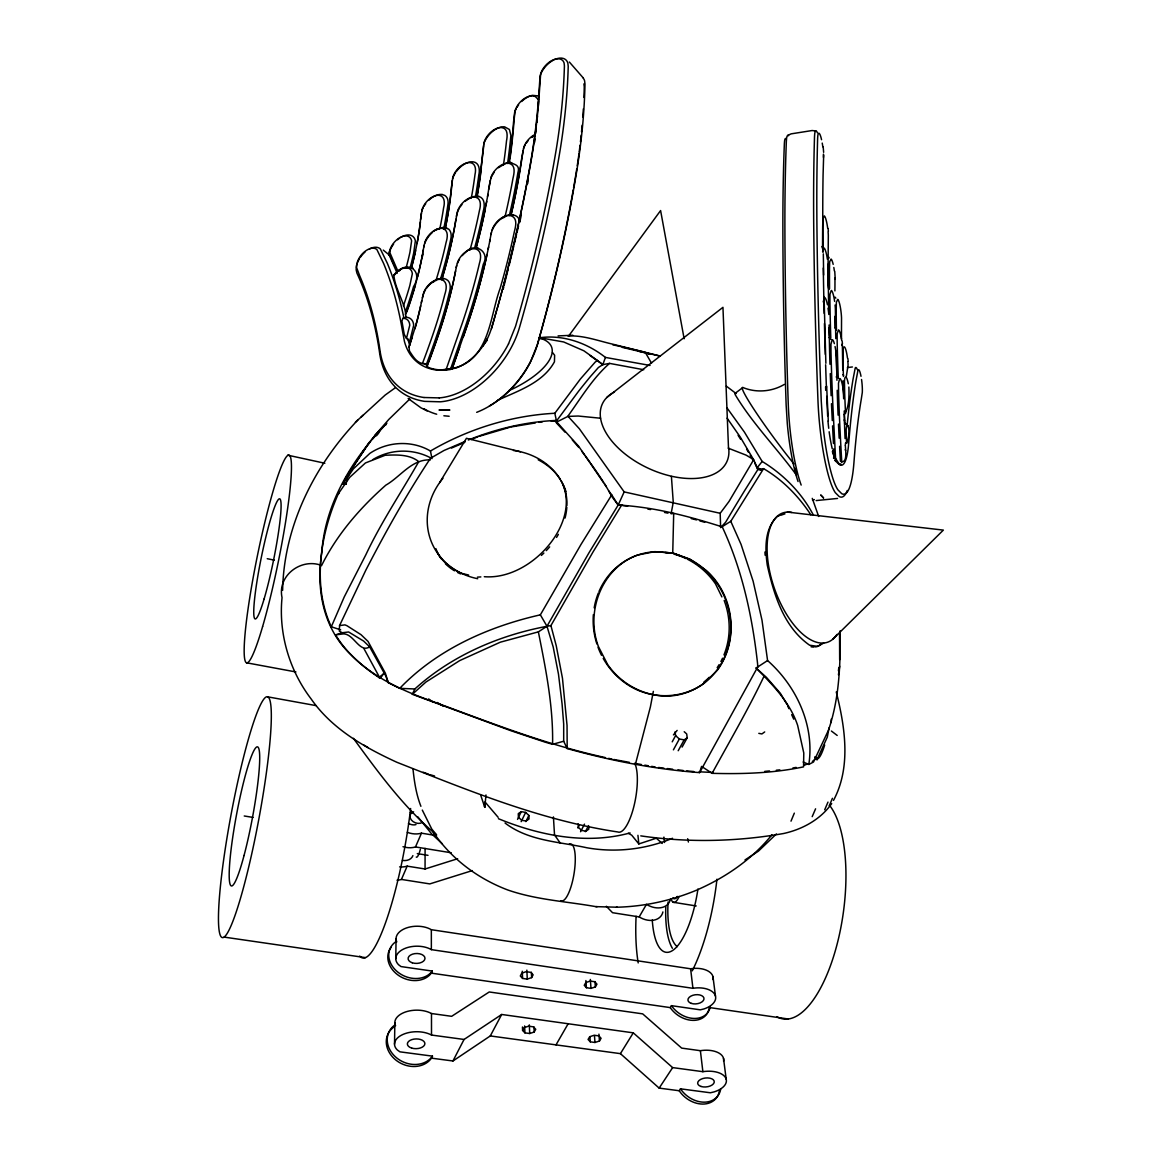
<?xml version="1.0" encoding="UTF-8"?>
<svg xmlns="http://www.w3.org/2000/svg" width="1162" height="1162" viewBox="0 0 1162 1162"><rect width="100%" height="100%" fill="white"/><g stroke="black" fill="none" stroke-linecap="round" stroke-linejoin="round"><path stroke-width="1.5" d="M399.597 866.881A18.781 14.38 21.9 0 0 407.179 866.14L425.06 868.987L425.089 848.376M563.686 741.24L552.575 744.319L545.152 742.155L511.135 730.796L412.336 694.295L425.902 682.065L459.673 660.612L500.299 642.194L538.369 631.867L546.982 626.26L588.902 552.923L618.184 505.063C653.538 506.937 688.587 516.16 722.256 526.894C742.344 569.946 752.439 616.964 757.609 663.981L757.74 666.93L699.611 772.614C654.831 769.273 610.413 760.587 567.187 748.56L563.686 741.24L563.686 724.013L562.059 703.736L558.486 674.192L553.199 646.987L546.982 626.26L540.359 614.843L581 544.441L611.735 494.896L608.699 490.872M567.187 748.56L567.041 725.393L562.466 678.245L556.235 645.709L550.919 625.592L592.852 552.255L621.873 504.729M394.528 1044.159L394.848 1022.618M395.777 958.708L396.068 938.751M823.669 155.083L823.074 175.171A554.506 74.019 84.9 0 0 822.827 232.356L822.856 235.131A919.941 105.771 85.5 0 0 823.045 252.328M803.145 762.011L808.825 764.451L813.502 762.011L828.404 730.346C839.385 698.594 840.562 664.214 840.097 630.864M282.627 590.34C283.731 526.371 314.248 465.613 357.881 419.947M370.01 441.981C344.242 473.239 324.416 511.6 321.787 552.604C315.962 588.902 323.138 628.715 350.982 654.714C373.031 677.373 402.546 690.794 431.944 701.209C488.97 722.096 545.704 744.697 605.228 757.537M331.301 626.783L344.272 596.876L365.827 554.811C381.121 522.334 401.064 492.717 418.756 461.634C409.532 454.255 396.75 454.763 385.188 455.257L365.434 462.955L349.718 477.321L338.345 493.734C320.407 533.968 311.939 585.735 331.301 626.783L340.684 629.848M465.105 441.415L443.986 450.493L430.448 458.307C406.671 494.228 385.581 531.862 365.841 570.135L339.565 625.577L339.319 631.14L342.253 632.753L348.615 631.968L363.633 641.075L369.647 646.842L385.711 675.819L388.282 682.69L399.728 688.354L414.849 688.964C452.468 654.874 501.214 634.278 550.919 625.592M346.276 483.9L346.508 478.875L353.887 465.279M538.602 101.181L538.471 103.738A616.702 324.242 -56.3 0 1 538.006 109.867M808.825 764.451C814.823 725.466 796.493 686.146 767.574 660.553L761.996 620.188L753.107 581.145L741.065 544.397L730.782 521.317L763.579 468.649C782.752 479.862 798.73 496.392 810.873 514.839M483.523 145.54L480.356 174.431A468.388 252.575 -55.6 0 1 477.233 195.1M839.661 659.755L839.545 634.074M452.236 180.415L451.829 185.237A368.746 202.842 -55.1 0 1 445.554 226.997L445.264 228.377M420.542 219.633L422.053 209.596A14.627 8.744 -50.6 0 1 439.338 195.361C445.104 196.378 444.77 203.466 443.593 207.809A361.992 199.065 -55.1 0 1 439.861 228.609L436.244 229.669M421.37 212.966L420.034 224.208A282.482 158.163 -54.8 0 1 417.143 242.931L417.027 243.555M485.977 794.953L484.786 807.329L480.734 795.273M845.311 445.278L845.544 442.94L846.517 443.318C849.001 438.016 849.814 431.175 847.94 425.582A14.031 2.324 84.4 0 0 846.154 430.143L846.517 443.318M848.086 425.829L847.171 425.002L847.65 420.179A467.095 66.713 86 0 1 853.053 379.146L855.217 368.034A15.963 2.527 84.2 0 1 857.309 369.589M481.184 167.691L484.162 142.2A14.801 8.831 -48.9 0 1 501.81 127.617C508.23 128.445 507.416 136.361 506.501 140.98A595.888 312.273 -56.5 0 1 504.192 159.92L503.451 165.019L502.42 165.338M481.373 167.662L480.879 172.121A471.467 253.897 -55.6 0 1 477.727 192.936L477.016 196.756M838.427 670.837L838.79 667.671M823.219 301.902L824.526 297.559A14.641 2.484 83.8 0 1 827.46 304.749M653.349 691.375L650.4 706.859L635.469 764.073M822.58 251.544L823.931 247.942A14.394 2.397 83.5 0 1 827.402 259.3M523.06 150.319L522.174 156.638A605.896 318.591 -56.3 0 1 512.108 210.453L511.033 215.101L513.183 214.868M509.159 162.927L509.566 160.095A599.534 314.728 -56.5 0 0 513.502 122.388L514.606 112.598A17.662 10.516 -48.1 0 1 516.189 108.734M507.576 163.479L507.968 160.676A596.876 313.362 -56.5 0 0 510.888 135.475L509.421 129.505L504.598 126.847A17.532 10.458 -48.9 0 0 483.726 144.103M838.441 674.802L839.676 666.146M488.636 189.551L491.09 177.031A15.062 9.136 -49.2 0 1 509.522 163.479C515.957 165.396 514.098 173.516 512.979 178.338A599.229 314.931 -56.3 0 1 506.153 211.876L504.947 217.018L500.996 218.834C506.371 213.445 518.993 212.428 519.763 222.218A1085.468 500.619 -59.5 0 0 521.288 215.159M490.19 180.531L487.488 196.552M455.998 219.255A371.884 205.659 -55.2 0 1 443.216 274.29L441.691 279.839L442.853 276.004A369.037 204.338 -55.2 0 0 455.533 221.405L457.726 210.642A14.946 9.078 -50.1 0 1 475.941 197.293C481.475 199.022 480.705 205.935 479.485 210.337A467.879 252.982 -55.6 0 1 471.002 246.388L469.782 250.222M831.193 722.561L831.222 719.176M422.939 251.936L424.101 245.24M488.011 194.374L485.716 206.052M846.372 376.154L848.086 365.071A13.639 2.222 84.1 0 0 847.853 361.629M423.346 249.845L422.067 256.744A285.053 160.559 -54.9 0 1 417.724 276.338L417.55 276.977M471.307 198.063L471.903 194.809A464.277 249.961 -55.6 0 0 475.026 174.344C476.057 170.088 475.912 163.435 470.378 162.651A14.714 8.788 -49.8 0 0 452.904 177.06L451.364 187.605A365.914 201.549 -55.1 0 1 446.193 223.714L445.22 228.58M489.58 241.725L491.41 232.531M456.637 265.575L455.17 272.925A374.701 209.915 -55.7 0 1 438.277 335.455A592.286 309.412 -57 0 1 429.911 358.956L427.006 366.001L428.386 367.439A76.692 48.296 -51.3 0 0 441.487 369.952L452.25 368.281L452.076 369.109L467.836 323.326A481.823 263.454 -56 0 0 485.396 261.915L486.457 257.005M421.356 302.701L423.796 292.316A15.106 9.354 -51.7 0 1 442.272 279.795C447.936 282.453 446.295 289.861 444.77 294.582A370.693 207.344 -55.7 0 1 432.99 334.264A588.568 306.942 -57 0 1 424.667 357.591L422.445 363.474C416.156 362.312 412.713 355.877 409.46 351.011L409.024 346.959L412.35 336.82M488.142 249.06L490.117 239.633M443.724 228.899L444.654 224.164A363.314 200.14 -55.1 0 0 448.067 203.466A17.343 10.385 -50.6 0 0 444.843 195.463L442.199 194.519M422.372 256.787L422.968 253.81M486.733 201.52L484.859 210.758A471.874 255.553 -55.6 0 1 476.333 247.157M486.573 256.453L488.65 247.012M420.281 307.727L421.748 300.769M824.671 745.016C823.597 748.662 818.644 763.884 815.216 757.333L817.206 759.556L814.998 756.694M514.548 243.047L516.567 234.303M638.403 351.185L660.176 356.08A62.327 2.949 13 0 0 612.795 344.809M509.348 215.551L509.973 212.864A600.594 316.195 -56.3 0 0 517.918 172.644C521.52 160.777 505.76 166.268 510.133 157.785A602.512 315.904 -56.5 0 0 514.098 119.889L515.1 110.622A14.917 8.875 -48.1 0 1 532.937 95.865L535.304 96.548L538.66 99.903M510.975 215.043L511.556 212.486A602.904 317.4 -56.3 0 0 521.578 158.947L523.946 146.833A15.193 9.223 -48.3 0 1 533.605 135.213M509.305 264.704L513.706 246.446M516.974 232.574L518.572 225.835M504.192 285.198L504.976 281.974M487.067 254.493L484.903 263.876A478.831 262.147 -56 0 1 467.458 324.866L463.406 336.748M505.325 280.536L508.201 269.047M456.361 216.205L457.392 212.254A17.691 10.763 -50.1 0 1 459.295 208.318M503.161 289.236L503.814 286.811M423.723 247.215L425.045 241.725A14.845 9.005 -51 0 1 443.027 228.58C448.735 230.599 447.486 237.847 446.106 242.35A365.086 201.839 -55.2 0 1 435.924 280.652M847.171 425.002L845.326 423.462M410.055 267.986L410.201 267.449A280.608 157.117 -54.8 0 0 413.716 252.924L415.371 240.839A17.241 10.342 -51.6 0 0 400.992 237.28M402.575 268.495L406.177 267.594L406.497 266.461A278.255 155.577 -54.8 0 0 409.983 252.067L411.609 240.839A14.569 8.73 -51.6 0 0 401.486 236.816A14.569 8.73 -51.6 0 0 389.822 250.048L388.979 254.478L390.722 257.209M475.955 248.276L476.783 245.313A474.88 256.846 -55.6 0 0 485.367 208.652M491.453 328.672L497.292 308.293A1086.557 500.633 -59.5 0 0 531.266 158.628L531.717 155.897A622.934 326.449 -56.3 0 0 538.5 98.204L540.098 75.966A17.851 10.574 -47.3 0 1 553.068 60.308M490.916 234.492L492.47 228.899A15.353 9.528 -49.8 0 1 511.483 215.929C517.918 218.572 515.565 226.837 514.301 231.921A607.624 322.397 -56.7 0 1 500.154 288.321C489.58 317.139 489.594 360.99 452.134 368.485L459.644 347.206M414.936 328.744L415.139 328.091A289.527 165.091 -55.5 0 0 419.903 309.397M456.201 267.478L457.712 261.944A15.237 9.441 -50.8 0 1 476.464 249.205C481.998 251.558 480.821 258.632 479.456 263.266A474.909 259.576 -56 0 1 462.113 323.661L446.121 369.516M422.329 297.777L423.564 293.681A17.924 11.097 -51.7 0 1 425.568 289.687M440.5 279.025L441.357 276.222A366.814 203.118 -55.2 0 0 451.016 237.949A17.59 10.69 -51 0 0 448.547 229.03L442.983 227.403L435.939 229.815A17.561 10.676 -51 0 0 433.586 231.441M409.024 346.959L415.459 326.406A292.374 166.5 -55.5 0 0 420.659 305.838M409.721 341.178L413.687 325.389A17.779 10.995 -52.8 0 0 406.119 317.255L402.764 318.388L401.936 321.249L404.245 334.322L406.468 338.389L409.721 341.178L410.389 343.603M699.611 772.614L701.572 766.412L712.117 773.326C742.663 774.183 773.587 773.209 803.552 766.862L803.784 752.991L797.669 725.466C790 702.269 772.774 684.955 756.099 668.019L757.74 666.93M406.468 338.389L409.765 325.186A15.019 9.281 -52.8 0 0 403.403 318.315L402.764 318.388M565.081 432.22L556.656 423.186L556.482 421.022L578.661 391.129A503.858 57.664 -60.5 0 1 590.557 376.401L598.415 367.482L602.831 364.636L605.431 357.417C586.839 342.761 562.423 334.177 538.689 337.91M427.558 365.217L426.323 364.563L428.429 358.956A590.485 308.424 -57 0 0 436.767 335.527A372.494 208.681 -55.7 0 0 449.955 290.064A17.924 11.097 -51.7 0 0 447.864 280.463C442.998 276.222 436.011 279.243 431.668 282.758A17.924 11.097 -51.7 0 0 426.425 288.394M405.974 310.254L407.266 306.637A283.208 159.514 -54.9 0 0 413.57 286.564C424.188 269.54 405.523 259.286 395.08 274.479L393.889 275.074C394.906 289.498 406.337 304.705 405.785 317.299M427.006 366.001L427.195 365.507A595.293 310.588 -57 0 0 438.582 333.944A377.592 211.266 -55.7 0 0 455.62 270.906M406.497 312.491L406.961 311.358A79.844 47.947 -53.1 0 0 408.719 306.521A285.053 160.559 -54.9 0 0 415.052 286.317L418.073 274.508A287.856 161.925 -54.9 0 0 422.46 254.71M508.535 343.792L515.565 326.231A1116.13 515.274 -59.5 0 0 556.366 148.62L556.859 145.54A651.911 342.006 -56.3 0 0 564.412 65.9L564.093 62.995A15.091 8.918 -47.3 0 0 552.72 60.104A15.091 8.918 -47.3 0 0 540.65 73.889L539.124 95.618A625.998 327.655 -56.3 0 1 532.327 153.602L531.876 156.376A1089.956 501.592 -59.5 0 1 497.772 306.55C493.458 319.87 491.352 334.598 482.884 346.131M833.532 458.089L834.519 457.813L833.866 456.448M791.002 821.156L794.329 813.139M844.469 414.34C849.262 406.976 849.175 395.661 848.87 387.033M829.247 805.847L832.442 798.294M824.7 809.769L827.983 802.1M397.012 880.23A18.636 14.38 21.9 0 0 401.427 879.431L407.179 866.14M402.996 846.706A18.984 14.365 22 0 0 415.488 846.953L421.472 833.169L435.765 835.522M812.18 816.654L815.593 808.81M405.32 314.394L405.785 313.319A82.546 49.501 -53.1 0 0 408.966 304.981M829.072 727.862L827.3 737.115L816.93 759.861M321.467 565.763C336.835 534.651 359.959 507.997 385.857 485.135C400.541 476.769 411.726 459.005 430.332 459.905M643.733 369.734L609.556 363.386C592.591 378.231 580.971 398.087 567.884 416.185L579.33 428.72L624.168 491.904L618.184 505.063L621.176 505.354M412.336 694.295L414.849 688.964M431.32 973.146L432.293 971.083L400.992 966.566L398.581 964.75A20.756 12.186 -1.3 0 1 403.969 948.86A20.756 12.186 -1.3 0 1 431.363 949.644L692.93 988.31A19.798 11.242 -6.4 0 1 714.906 994.628A19.798 11.242 -6.4 0 1 703.881 1008.965L700.294 1009.836L671.447 1005.667L670.227 1007.599L431.32 973.146A24.024 19.318 24.2 0 1 399.336 975.935A24.024 19.318 24.2 0 1 391.115 947.35M517.54 819.37L521.259 811.657L525.645 812.412L528.87 815.448L529.044 819.007L526.052 821.011L521.651 820.27L518.426 817.206L518.267 813.647L521.259 811.657M346.015 484.336L343.008 483.915L346.189 477.35L364.607 449.549M521.157 821.665L525.645 812.412M403.33 305.926L403.577 305.403A280.957 158.017 -54.9 0 0 409.837 285.518L412.336 273.767A14.757 8.962 -52 0 0 394.267 274.522L393.889 275.074M525.863 821.607L528.87 815.448M763.841 676.633C748.081 709.721 729.678 741.153 712.117 773.326M431.465 1058.161L432.482 1056.142L399.96 1051.842L397.448 1050.085A21.57 11.983 -1.5 0 1 403.04 1034.412A21.57 11.983 -1.5 0 1 431.509 1035.052L464.059 1039.453L501.693 1014.47L633.275 1032.844L672.638 1067.602L702.879 1071.684A20.538 11.024 -6.3 0 1 725.611 1077.784A20.538 11.024 -6.3 0 1 714.093 1091.902L710.36 1092.774L680.496 1088.838L679.204 1090.74L659.159 1088.111L620.406 1053.643L490.291 1035.938L452.948 1060.979L431.465 1058.161A24.939 20.843 26.2 0 1 395.617 1059.875A24.939 20.843 26.2 0 1 393.627 1027.237M452.948 1060.979L464.059 1039.453M577.848 827.94L579.431 824.904M580.564 831.716L584.515 824.119M585.372 831.687L588.553 825.616L588.829 829.16L585.968 831.164L581.654 830.438L578.4 827.388L578.139 823.843M490.291 1035.938L501.693 1014.47M531.63 977.62L533.126 974.831L530.874 972.376L526.168 971.679L521.796 973.175L520.315 975.978L522.58 978.433L527.272 979.116L531.63 977.62L531.383 972.245M673.423 734.892L677.141 730.404M833.503 800.386C851.325 767.08 845.021 727.034 836.262 691.971M672.217 741.835L675.601 735.619L675.107 731.784M673.408 749.839L679.349 738.988L684.157 739.889L687.207 737.797L686.698 733.963L684.215 731.726M343.008 483.915L349.326 472.426L368.804 442.853L379.974 430.739M522.595 1030.433L524.106 1027.673L528.594 1026.177L533.416 1026.845L535.726 1029.271L534.186 1032.03L529.712 1033.512L524.919 1032.858L522.595 1030.433L522.45 1026.99M678.201 750.725L684.157 739.889M682.094 747.079L687.207 737.797M556.002 1044.885L568.145 1023.751M595.365 986.916L596.948 984.17L594.828 981.745L590.209 981.077L585.837 982.544L584.254 985.303L586.403 987.715L590.993 988.383L595.365 986.916L594.959 981.556M688.412 842.029L687.657 838.717M606.332 906.273L612.548 912.707L639.173 916.905L646.464 904.356A18.127 13.247 31.5 0 0 670.3 899.461M829.261 288.931A16.805 2.803 83.7 0 0 828.448 288.191L828.128 285.068A421.37 59.393 84.8 0 1 828.085 264.544L828.317 235.407A14.162 2.324 83.4 0 0 828.099 231.906M599.447 1041.007L601.074 1038.291L598.895 1035.894L594.189 1035.24L589.7 1036.722L588.074 1039.453L590.267 1041.82L594.973 1042.474L599.447 1041.007L598.924 1034.151M439.672 482.55L466.456 438.292L520.474 451.757M620.406 1053.643L633.275 1032.844M754.69 462.897L757.798 469.637L744.29 491.192A516.887 14.612 -61.1 0 0 734.123 507.954L725.64 522.203L721.631 526.575M659.159 1088.111L672.638 1067.602M346.508 478.875L353.379 468.852L369.836 453.398C387.643 441.357 411.769 440.064 430.448 451.016C468.097 428.981 511.222 415.56 554.826 413.265L580.332 379.088L595.191 362.094L597.442 360.481L602.831 364.636L609.556 363.386M409.794 399.016L388.776 419.467L374.89 435.401L361.789 453.267M568.712 335.934L660.597 210.554L684.142 338.752M831.702 803.596C820.43 819.515 802.535 829.29 783.784 833.474C736.606 841.753 688.238 842.813 640.77 835.87M727.092 408.022L744.45 432.162L762.17 461.459L757.377 467.487L761.836 470.102M381.659 676.11L379.132 677.62L379.974 678.158L384.07 673.306L379.132 677.62C362.152 666.262 346.131 652.579 335.586 634.873L342.253 632.753M376.43 435.779L378.71 433.106M771.917 834.795C752.25 859.183 725.756 877.354 697.229 889.874M372.319 439.294L385.842 424.115M836.175 376.996L836.829 376.227L838.456 378.1M720.629 527.664L720.179 513.284L729.01 501.476L753.63 459.774L740.281 437.072L727.121 418.189M485.396 342.325L487.27 340.292M399.103 271.153L400.44 269.744M385.537 425.089L386.307 424.29M374.89 435.401L386.888 423.186M829.131 337.576L831.004 339.435M832.82 639.202L943.355 530.104L787.357 512.079M829.741 337.605L829.377 335.208A424.827 59.727 84.8 0 1 829.145 327.655M776.405 833.938L758.408 851.165L744.973 859.967M399.728 688.354C437.144 649.384 488.36 626.638 540.359 614.843M361.033 417.143L385.174 395.051L395.298 387.774M355.412 422.169L363.401 415.008M606.796 397.506L722.953 307.334L728.443 446.687A68.631 38.971 25 0 1 646.9 467.603A68.631 38.971 25 0 1 614.495 391.972M735.023 393.424L742.881 387.498C756.215 393.046 771.975 391.783 784.35 384.39M812.34 761.444L816.755 758.132M531.266 137.508L534.898 134.836M338.171 494.024L338.912 493.487M465.105 201.302L468.649 198.717A17.691 10.763 -50.1 0 1 478.947 196.465C485.222 198.382 484.743 206.139 483.276 211.208A470 254.507 -55.6 0 1 474.779 247.448M764.698 731.929L761.894 733.948L758.815 733.353M834.97 328.091L836.422 328.265M498.44 167.706L505.731 163.29L511.6 162.68M757.537 667.09L767.574 660.553M722.081 526.749L730.782 521.317M823.684 643.08L817.554 646.348L809.653 645.23C783.537 627.001 773.907 594.523 767.254 565.037C764.988 548.638 764.364 528.681 777.378 516.393L779.15 515.797M531.659 137.232L534.186 135.896M467.632 199.457L468.823 198.818M373.162 459.397C391.071 448.692 413.774 448.372 431.988 458.598L430.448 451.016M598.996 591.487A72.974 68.079 67.3 0 1 654.685 551.732L672.74 553.01L680.264 555.639L689.836 559.14L706.075 570.324C734.21 594.712 739.511 640.218 717.346 670.227L703.911 683.43C684.069 697.665 657.3 699.495 635.353 689.066A72.974 68.079 67.3 0 1 603.209 658.418M556.569 422.096L567.898 416.403L578.182 416.025L600.58 418.233M431.828 282.656L434.559 281.32M787.763 135.402L791.119 133.862L812.122 130.536L815.768 130.957M567.957 336.05C582.845 334.976 598.357 340.916 612.94 344.228L645.244 352.318L651.504 363.154M497.801 400.222C518.267 390.752 542.988 382.806 554.448 361.803L554.623 355.238L552.502 352.507M468.344 440.02C495.956 428.909 525.602 421.821 555.378 420.484L578.705 446.324L606.303 486.718M451.466 448.082L464.771 442.373M471.423 439.512L478.076 436.651M509.101 390.432L512.224 389.154A66.263 26.334 -20.5 0 0 539.4 337.997M804.264 765.235L807.503 763.957M672.537 838.267C645.593 849.451 615.526 852.879 586.795 847.752C559.009 841.637 528.695 841.143 505.02 823.001M696.343 890.266C671.287 900.681 644.431 906.433 617.312 907.217L616.441 907.202M335.586 634.873L343.371 633.886C353.814 633.668 359.581 653.509 369.647 646.842M780.603 515.318L784.975 513.851M441.865 278.764L443.826 278.575M425.06 868.987L457.639 858.733M472.295 870.599L429.795 883.904L401.427 879.431M479.804 436.142L509.159 427.485M628.337 833.314L631.721 835.188L638.824 843.932L656.298 838.209L662.253 843.438M630.08 832.922C586.403 844.948 539.488 835.58 498.396 818.687M792.891 767.98L796.144 767.399M757.798 469.637L763.579 468.649M510.888 426.977L535.406 422.924M538.907 422.343L542.407 421.762M339.565 625.577L344.925 624.88L346.93 625.693L361.004 634.67L368.005 641.38L385.363 673.205L388.282 682.69M847.418 367.57L852.4 366.96M776.303 770.232L779.862 769.869M816.131 500.575L837.57 498.44M764.698 771.408L769.52 770.929M539.371 338.708L543.482 338.389L563.672 341.962L583.89 350.808L597.442 360.481M477.422 577.136L480.85 576.918M484.293 576.701C541.477 581.29 603.819 494.228 538.195 459.789M422.445 363.474L426.323 364.563M477.074 196.567L478.947 196.465M558.08 335.905L572.822 335.252M551.195 421.21L556.482 421.022L554.826 413.265M445.366 227.868L447.239 228.348M439.221 397.898L424.043 397.506M433.063 831.818C450.9 858.602 477.8 878.632 507.765 889.976C536.19 899.867 566.402 901.421 595.83 906.636L597.137 906.665M595.83 906.636L617.312 907.217M828.143 256.817L828.361 256.831A16.558 2.731 83.6 0 1 829.174 257.964M693.787 771.539L686.713 770.929M699.103 771.8L713.265 772.498M665.129 552.546L672.566 552.938L679.668 555.668M476.885 247.971L478.018 248.043M624.168 491.904L720.179 513.284M443.869 415.778L449.157 416.257M605.431 357.417L650.052 365.449M406.177 267.594L408.763 267.856M840.736 461.488C847.839 463.754 845.471 449.955 845.37 445.554M622.658 505.499L627.712 506.109M658.549 767.486L663.836 768.126M667.351 768.561L672.638 769.215M677.911 769.854L683.198 770.508M395.588 1025.726A21.366 12.041 -1.5 0 1 405.596 1011.942A21.366 12.041 -1.5 0 1 431.48 1013.525L451.655 1016.314L489.246 991.97L642.673 1013.86L681.673 1048.109L700.381 1050.695A20.35 11.083 -6.4 0 1 723.563 1061.197M224.092 937.095L365.376 957.604M709.183 1007.512L788.228 1018.987M447.617 369.124L450.42 369.501L465.918 324.953A476.986 261.101 -56 0 0 483.305 264.239C490.379 251.573 474.604 241.812 465.57 252.386A18.026 11.199 -50.7 0 0 462.244 255.611M396.779 941.903A20.567 12.216 -1.2 0 1 406.424 927.973A20.567 12.216 -1.2 0 1 431.334 929.702L690.606 968.788A19.623 11.286 -6.4 0 1 713.061 979.595M417.303 853.605L428.008 855.334M673.219 902.264L696.198 905.953M244.238 815.985L253.098 817.423M415.488 846.953L451.263 852.777M641.395 764.523L634.554 763.303L635.846 766.208A36.719 11.068 -80.2 0 1 633.261 808.81A36.719 11.068 -80.2 0 1 617.835 831.963C541.013 820.488 468.823 790.567 396.997 762.33C364.607 747.486 331.867 728.865 311.125 698.928C289.323 670.387 278.459 633.45 282.032 597.631C277.282 575.669 300.74 558.167 320.785 565.182M644.808 765.133L648.236 765.743M651.664 766.354L655.077 766.964M267.754 696.851A122.518 14.06 -79.4 0 1 244.891 882.336A122.518 14.06 -79.4 0 1 222 872.313A122.518 14.06 -79.4 0 1 267.754 696.851L315.919 705.581M613.812 759.483L629.368 762.345M246.605 662.805L295.918 671.956M647.8 509.058L650.546 509.581M267.231 558.704L274.348 560.142M664.49 512.457L667.976 513.168M287.755 455.184L324.852 463.246M608.656 758.35L612.083 759.164M645.128 352.798L628.947 348.92A62.327 2.484 13.1 0 0 622.396 347.409M468.635 575.03L461.358 573.302C450.536 568.247 439.802 560.302 435.866 548.609M691.245 518.572L696.532 519.908M538.529 95.938L532.356 95.342A17.662 10.516 -48.1 0 0 521.607 101.515M699.785 520.852L704.68 522.29M429.998 774.662L434.573 776.013M423.084 772.222L428.618 774.168M672.551 553.112L689.647 559.227A72.974 68.079 67.3 0 1 730.114 637.618A72.974 68.079 67.3 0 1 670.924 695.922C646.087 697.461 621.743 684.97 607.682 664.606L598.474 646.668C585.183 612.025 601.669 567.826 637.647 555.029L654.874 551.645L672.74 553.01L673.699 513.444L671.099 513.807L673.263 502.304L671.404 476.449M728.109 448.125L746.091 455.126L753.586 459.556L757.58 468.562L760.558 470.305M427.34 365.333L423.839 363.401M427.122 410.956L420.92 407.775L408.123 398.479M762.17 461.459C783.478 474.401 801.896 493.095 813.487 515.274M437.173 702.487L443.114 706.089M364.026 745.147L368.122 747.645M413.076 268.161L411.479 267.885L412.002 265.343A285.431 159.601 -54.8 0 0 415.575 250.556M590.035 355.514L602.831 364.636M842.915 374.716L843.67 375.253M428.633 698.943L432.758 701.935M726.323 386.133L736.127 393.569M831.396 731.029L837.192 735.444M383.271 250.091L390.2 255.785M675.601 735.619L679.349 738.988M756.099 668.019L766.426 677.359L780.356 693.293L786.848 704.143M834.65 460.181L837.628 463.028A72.61 12.419 84.2 0 0 840.939 464.335L840.78 463.943M442.373 843.859L431.451 833.648L417.797 816.813M498.164 817.336L484.975 801.911M569.365 62.036L583.309 77.999M572.314 439.962L578.879 447.515M735.27 393.09L735.096 394.484C752.38 423.462 776.536 447.835 796.464 475.04M793.907 463.914L785.497 453.253A63.358 4.75 53.4 0 1 742.881 387.498M581.697 451.088L584.573 454.923M612.214 497.075L618.184 505.063L611.735 494.896M560.433 843.322L554.521 834.941L553.417 816.915M844.178 419.86L845.268 423.665M353.422 738.291L353.8 738.858C378.696 773.035 404.085 807.721 436.665 835.042L431.727 828.985L422.3 810.088M603.688 482.433L600.827 478.09A519.545 247.637 77.5 0 0 590.95 463.711M738.088 435.285L740.586 439.251M845.457 423.694L845.239 423.331A16.631 2.789 84.4 0 0 844.483 423.055M746.6 449.142L748.401 452.192M750.187 455.257L752.889 459.832M604.705 483.886L611.372 495.593M364.055 648.817L379.974 678.158M721.892 596.934L715.487 583.847A72.814 67.817 66.1 0 0 687.933 559.488M555.378 420.484L556.656 423.186M391.376 258.632L395.196 267.071M821.926 246.504L822.812 248.436M787.546 705.639L788.911 708.646M791.671 714.659L793.733 719.162M835.318 327.844L835.042 326.914A331.824 48.02 84.7 0 1 834.912 316.325M845.21 449.665L845.602 450.536M397.477 270.223L389.473 251.689L388.979 254.478L397.186 273.259M484.467 806.486L484.786 807.329L484.525 804.002M420.905 806.297C416.228 794.416 414.282 781.59 412.989 768.939M812.267 498.353L818.673 516.465M409.634 345.346L407.731 338.549M832.355 451.524L833.372 454.807M794.75 468.097L796.377 474.692M403.911 318.025L402.72 312.433A535.159 297.283 -60.6 0 0 387.295 263.193L380.337 248.929A17.154 10.197 -52.2 0 0 369.545 248.9M538.369 631.867C545.777 669.036 553.33 706.205 552.575 744.319M712.974 976.646L715.472 996.095M723.505 1058.292L726.192 1079.222M842.145 341.134L842.465 343.821M690.606 968.788L692.93 988.31M700.381 1050.695L702.879 1071.684M583.905 83.882L584.254 86.772A644.14 344.054 -56.3 0 1 583.934 97.463M663.909 837.09L664.533 842.479M834.752 271.312L835.246 279.374M828.07 228.522L828.375 231.253M845.587 413.454L845.515 412.902A253.999 37.474 84.7 0 1 844.658 392.683L844.454 381.049A13.813 2.266 84.2 0 1 848.304 383.75M847.882 358.593L848.173 361.237M823.175 146.862L823.64 152.324M637.938 835.318L638.824 843.932M590.34 979.45L590.993 988.383M594.465 1035.603L594.973 1042.474M585.895 980.568L586.403 987.715M589.904 1036.678L590.267 1041.82M844.774 420.717L844.701 419.598A76.518 12.317 84.4 0 1 844.208 410.97M828.288 420.862L826.647 386.176M827.649 415.836L826.734 396.373M841.753 462.113L841.404 456.012A517.163 68.819 85.1 0 1 840.141 431.973A333.203 48.368 84.9 0 1 838.557 391.594L838.485 383.169L839.69 378.551A14.22 2.382 84.2 0 1 843.815 395.617L843.917 398.072M835.696 461.14L833.27 413.716A424.304 59.872 84.9 0 1 830.99 351.984L830.961 344.199L832.21 339.696A14.438 2.426 84 0 1 834.36 343.632M833.735 448.895L834.243 458.496M833.459 443.564L832.558 425.858M832.282 420.557L831.847 411.74A430.579 60.802 84.9 0 1 831.469 403.693M533.939 1026.859L534.186 1032.03M526.865 970.139L527.272 979.116M529.32 1024.884L529.712 1033.512M522.275 971.243L522.58 978.433M524.614 1025.944L524.919 1032.858M845.064 438.568L844.716 429.664A263.963 39.174 84.9 0 1 844.251 414.151M836.901 375.471L836.785 372.421A334.787 48.368 84.7 0 1 836.074 351.113M825.601 386.859L825.732 390.374M843.423 376.459L843.38 375.311A251.573 37.155 84.7 0 1 843.031 360.961L843.016 350.067A13.639 2.222 84.1 0 1 847.476 358.114M843.031 380.729L843.336 390.185A260.288 38.419 84.7 0 0 843.656 398.784M825.862 363.285L824.061 296.557M823.321 253.853L823.655 275.016M834.97 278.052L834.955 286.026A331.824 48.02 84.7 0 0 834.897 290.907M829.087 324.997L829.537 348.92A430.579 60.802 84.9 0 0 829.958 364.258M823.422 154.067L823.451 157.407M822.58 248.915L822.565 245.56A527.156 71.841 84.9 0 1 822.667 226.953L822.885 218.456L824.352 215.914A14.162 2.324 83.4 0 1 827.693 228.26M431.334 929.702L431.363 949.644M431.48 1013.525L431.509 1035.052M410.636 808.505A120.02 22.165 -80 0 1 359.726 956.079M477.727 578.72A71.884 63.997 -21.9 0 1 442.954 478.279M513.43 450.493A71.884 63.997 -21.9 0 1 560.375 479.528M561.231 480.952A71.884 63.997 -21.9 0 1 566.025 491.642M836.945 634.452A68.398 32.667 70.9 0 1 775.344 591.037A68.398 32.667 70.9 0 1 791.874 512.427M674.367 554.23A72.814 67.817 66.1 0 1 686.306 558.69M724.173 600.463A72.814 67.817 66.1 0 1 723.97 654.903M722.532 658.229A72.814 67.817 66.1 0 1 720.905 661.483M719.118 664.635A72.814 67.817 66.1 0 1 717.172 667.685M709.212 677.315A72.814 67.817 66.1 0 1 703.881 682.065M786.282 138.728A14.51 2.556 82.8 0 0 784.582 140.849L784.365 143.492A575.655 84.884 84.9 0 0 782.868 221.521L782.868 224.6A939.55 119.526 85.6 0 0 786.137 404.913L787.284 423.462A69.4 13.131 84.2 0 0 798.047 481.533M788.591 135.707A17.198 3.021 82.9 0 0 786.601 138.22L786.354 141.212A578.371 84.695 84.9 0 0 784.887 219.691L784.887 222.799A942.353 119.061 85.6 0 0 788.257 403.897A72.102 13.537 84.2 0 0 801.17 485.077M814.344 499.587A114.326 21.308 84 0 1 812.485 499.965M821.563 139.701A14.583 2.339 83.1 0 0 817.816 135.62L817.627 138.263A578.197 77.462 84.9 0 0 816.857 216.611L816.871 219.691A943.355 108.981 85.5 0 0 821.243 400.875L822.435 419.526A69.778 11.998 84.3 0 0 837.947 489.87L841.695 493.647A112.264 19.158 84.1 0 0 853.954 462.345A439.236 62.065 85.9 0 1 861.274 399.22L862.306 392.436A13.479 2.121 84.2 0 0 861.55 379.509M822.231 143.086A14.583 2.339 83.1 0 1 822.798 146.775M847.272 490.466A114.849 19.754 84.1 0 1 839.24 496.566L835.362 492.717A72.436 12.564 84.3 0 1 817.961 400.469A945.577 110.129 85.5 0 1 813.661 218.645L813.647 215.522A580.521 78.391 84.9 0 1 814.504 136.767L814.707 133.775A17.285 2.803 83 0 1 817.409 132.758M826.4 387.556A919.941 105.771 85.5 0 1 825.63 364.766M825.296 354.352A919.941 105.771 85.5 0 1 824.439 323.53M824.178 313.391A919.941 105.771 85.5 0 1 823.277 268.059M861.013 376.299A13.479 2.121 84.2 0 0 858.006 370.141L855.944 380.976A464.916 65.871 86 0 0 849.378 435.3L848.347 447.021A82.807 14.118 84.1 0 1 839.589 464.684L834.708 457.087A40.074 6.899 84.3 0 1 832.646 450.377M832.253 448.793A40.074 6.899 84.3 0 1 829.16 431.756M828.724 428.27A40.074 6.899 84.3 0 1 827.983 421.167M833.183 264.37A13.973 2.295 83.6 0 0 831.077 259.039L829.668 261.755L829.479 268.495A414.878 58.449 84.8 0 0 829.537 288.655M833.822 267.492A13.973 2.295 83.6 0 1 834.36 270.978M836.408 330.153A325.694 47.105 84.7 0 1 836.219 309.629L836.364 302.251L837.729 299.36A13.799 2.251 83.8 0 1 841.535 317.923L841.491 329.892A257.935 38.099 84.7 0 0 841.491 338.984M842.77 370.112A260.288 38.419 84.7 0 1 842.61 360.38L842.421 347.554A13.988 2.309 84 0 0 842.145 343.981M841.695 340.393A13.988 2.309 84 0 0 838.412 329.877L837.163 333.784L837.163 341.788A328.614 47.453 84.7 0 0 838.267 377.665M834.636 301.379A14.191 2.353 83.8 0 0 831.266 290.456L829.958 294.233L829.915 301.583A418.48 58.812 84.8 0 0 830.786 337.982M835.086 305.025A14.191 2.353 83.8 0 1 835.362 308.627L835.493 317.197A334.787 48.368 84.7 0 0 835.783 338.665M828.767 312.752A424.827 59.727 84.8 0 1 828.491 298.155L828.143 266.635A14.394 2.397 83.5 0 0 827.969 264.224M841.666 344.765A16.166 2.658 84.1 0 1 842.45 345.695M835.028 297.152A16.341 2.687 83.8 0 1 835.827 298.198M828.07 308.235A14.641 2.484 83.8 0 1 828.796 314.481M831.12 395.69A430.579 60.802 84.9 0 1 830.264 373.583M838.485 424.086A339.464 49.298 84.9 0 0 838.761 430.085A523.19 69.676 85.1 0 0 839.167 438.176M838.092 415.139A339.464 49.298 84.9 0 1 837.206 390.287M836.945 380.294A339.464 49.298 84.9 0 1 836.669 366.291L836.451 357.3A14.438 2.426 84 0 0 835.057 346.523M840.416 461.038A523.19 69.676 85.1 0 1 839.603 446.31M601.538 655.31A72.974 68.079 67.3 0 1 598.023 647.263M596.876 643.951A72.974 68.079 67.3 0 1 593.361 614.611M594.189 607.799A72.974 68.079 67.3 0 1 598.357 593.027M814.054 647.045A68.355 26.711 73.2 0 1 811.047 646.755M765.133 555.233A68.355 26.711 73.2 0 1 764.945 552.008M821.723 643.632A68.355 26.711 73.2 0 1 815.477 646.929M569.235 844.135A28.919 8.018 -80.8 0 1 574.202 872.618A28.919 8.018 -80.8 0 1 560.665 900.666M677.315 896.396A12.433 4.14 -81.3 0 1 672.958 897.776M672.391 948.294A66.132 22.441 -81.3 0 1 665.797 906.868M677.228 946.652A59.988 20.364 -81.3 0 1 668.077 901.944M679.073 896.425A16.108 5.36 -81.3 0 1 671.113 898.952M420.368 849.277A12.942 2.629 -80.1 0 1 416.257 857.12M422.329 822.435A7.495 5.621 22.3 0 1 411.421 820.052A7.495 5.621 22.3 0 1 413.614 811.846M412.902 855.624A11.039 8.439 22.1 0 1 402.473 860.417M662.892 911.938A17.996 13.261 31.6 0 1 639.173 916.905M421.472 833.169A19.129 14.365 22.1 0 1 407.31 832.326M415.996 824.584A7.785 5.839 22.1 0 1 408.428 823.321M410.346 812.587A7.785 5.839 22.1 0 1 412.292 812.717M720.672 1089.157A24.329 18.766 38.6 0 1 703.925 1102.172A24.329 18.766 38.6 0 1 680.496 1088.838M719.351 1091.045A24.3 18.766 38.6 0 1 702.618 1104.074A24.3 18.766 38.6 0 1 679.204 1090.74M432.482 1056.142A24.968 20.843 26.2 0 1 396.591 1057.841A24.968 20.843 26.2 0 1 394.586 1025.189M432.293 971.083A24.053 19.333 24.2 0 1 397.753 972.057A24.053 19.333 24.2 0 1 395.806 941.743M709.009 1008.572A23.298 17.561 35.5 0 1 692.784 1020.367A23.298 17.561 35.5 0 1 670.227 1007.599M710.272 1006.655A23.327 17.561 35.5 0 1 694.034 1018.449A23.327 17.561 35.5 0 1 671.447 1005.667M829.465 805.237A112.598 44.374 -81.9 0 1 837.715 941.801A112.598 44.374 -81.9 0 1 776.768 1016.663M716.954 879.213A114.762 38.186 -81.3 0 1 692.261 970.836M638.199 962.92A114.762 38.186 -81.3 0 1 636.093 916.266M697.926 889.046A66.278 22.034 -81.3 0 1 672.798 950.356A66.278 22.034 -81.3 0 1 652.274 919.999M576.773 168.824A1103.479 519.153 -59.6 0 1 573.563 188.055M573.244 189.813A1103.479 519.153 -59.6 0 1 537.338 344.649L530.468 362.007A72.799 46.945 -51.8 0 1 489.362 406.032M436.694 414.224A119.657 76.358 -51 0 1 423.869 408.704M583.353 108.894A644.14 344.054 -56.3 0 1 582.801 117.013M582.133 125.22A644.14 344.054 -56.3 0 1 581.523 131.858M581.174 135.184A644.14 344.054 -56.3 0 1 580.448 141.895M580.041 145.265A644.14 344.054 -56.3 0 1 579.184 152.048M578.966 153.762A644.14 344.054 -56.3 0 1 577.238 165.788M476.681 412.321A75.69 48.746 -51.8 0 0 537.861 343.182A1107.299 520.285 -59.6 0 0 577.47 166.587L577.935 163.508A647.51 345.419 -56.3 0 0 584.98 84.027L584.588 80.759A17.648 10.589 -47.1 0 0 583.251 78.203M424.028 397.52A118.437 74.47 -51.1 0 1 380.018 350.648A504.076 279.127 -60.5 0 0 359.697 275.801L356.545 267.42A14.496 8.599 -52.2 0 1 364.011 252.183A14.496 8.599 -52.2 0 1 376.924 249.598L383.62 263.483A533.067 295.671 -60.6 0 1 401.965 328.018L404.434 341.41A87.382 54.934 -51.1 0 0 436.331 370.01L446.498 370.213L456.346 367.889A42.428 26.915 -51.9 0 0 487.125 338.941M357.054 263.948A17.154 10.197 -52.2 0 0 356.211 270.02L356.908 273.07A500.953 277.733 -60.6 0 1 379.669 353.393A121.08 76.242 -51.1 0 0 424.682 401.369L440.296 401.805A76.605 48.688 -51.9 0 0 519.458 327.582A1118.018 517.003 -59.5 0 0 560.229 149.491L560.723 146.383A654.104 343.676 -56.3 0 0 568.218 66.35L567.84 63.068A17.851 10.574 -47.3 0 0 554.318 59.669M357.518 262.67A17.154 10.197 -52.2 0 1 359.407 258.806M360.191 257.557A17.154 10.197 -52.2 0 1 365.028 252.009M508.549 343.792A73.845 46.872 -51.9 0 1 439.221 397.898M516.901 107.456A17.662 10.516 -48.1 0 1 518.586 104.958M452.526 178.89A17.415 10.414 -49.8 0 1 455.649 172.499M456.521 171.279A17.415 10.414 -49.8 0 1 473.195 161.852C479.456 162.695 480.022 170.117 478.788 175.026A466.47 251.515 -55.6 0 1 475.665 195.608M389.56 251.733A17.241 10.342 -51.6 0 1 393.569 244.107M397.593 239.764A17.241 10.342 -51.6 0 1 399.844 238.021M411.668 267.144A282.526 158.192 -54.8 0 0 415.212 252.517L417.536 240.883A285.242 159.514 -54.8 0 0 420.441 221.957M415.371 284.559A287.856 161.925 -54.9 0 1 408.966 304.981M421.69 211.382A17.343 10.385 -50.6 0 1 423.317 207.504M424.028 206.226A17.343 10.385 -50.6 0 1 425.699 203.757M428.662 200.372A17.343 10.385 -50.6 0 1 442.185 194.504M490.698 178.716A17.822 10.836 -49.2 0 1 494.271 172.223M460.094 207.039A17.691 10.763 -50.1 0 1 461.91 204.585M523.481 148.576A17.982 10.923 -48.3 0 1 525.369 144.625M526.168 143.333A17.982 10.923 -48.3 0 1 528.027 140.849M537.483 116.055A616.702 324.242 -56.3 0 1 536.888 122.3M536.219 128.604A616.702 324.242 -56.3 0 1 535.667 133.354M424.784 243.265A17.561 10.676 -51 0 1 432.453 232.371M492.092 230.41A18.171 11.286 -49.7 0 1 500.314 219.342M457.407 263.382A18.026 11.199 -50.7 0 1 459.469 259.358M528.274 180.328A1085.468 500.619 -59.5 0 1 527.621 183.77M535.116 139.004A623.355 326.871 -56.3 0 1 534.665 142.258M585.488 456.158A519.545 247.637 77.5 0 1 590.049 462.461M562.931 484.394A71.579 55.355 -33.3 0 1 566.911 505.601M566.824 507.344A71.579 55.355 -33.3 0 1 565.037 518.049M558.37 534.346A71.579 55.355 -33.3 0 1 556.554 537.41M549.67 546.852A71.579 55.355 -33.3 0 1 546.256 550.643M543.874 553.068A71.579 55.355 -33.3 0 1 541.361 555.421M460.66 573.912A71.579 55.355 -33.3 0 1 457.523 572.459M454.531 570.803A71.579 55.355 -33.3 0 1 445.409 563.715M441.197 558.762A71.579 55.355 -33.3 0 1 436.839 551.311M449.665 410.041L439.265 410.012L449.665 410.041M649.805 353.974L646.697 353.19L649.819 353.974M823.538 497.946L820.866 495.114L823.538 497.946M262.597 626.623A106.076 10.85 -78.5 0 0 290.34 456.681A106.076 10.85 -78.5 0 0 250.455 593.317A106.076 10.85 -78.5 0 0 262.597 626.623M264.123 598.909A61.266 6.26 -78.5 0 0 280.536 500.009A61.266 6.26 -78.5 0 0 257.615 577.383A61.266 6.26 -78.5 0 0 264.123 598.909M244.049 855.493A70.737 8.105 -79.4 0 0 257.848 747.021A70.737 8.105 -79.4 0 0 231.441 846.619A70.737 8.105 -79.4 0 0 244.049 855.493M701.006 1086.455A8.352 4.488 -6.3 0 0 714.223 1082.316A8.352 4.488 -6.3 0 0 702.647 1078.583A8.352 4.488 -6.3 0 0 701.006 1086.455M411.668 1048.08A8.773 4.88 -1.5 0 0 424.885 1043.679A8.773 4.88 -1.5 0 0 411.784 1039.641A8.773 4.88 -1.5 0 0 411.668 1048.08M691.216 1003.358A8.061 4.575 -6.4 0 0 703.954 999.204A8.061 4.575 -6.4 0 0 692.755 995.326A8.061 4.575 -6.4 0 0 691.216 1003.358M412.263 962.79A8.439 4.953 -1.3 0 0 424.987 958.374A8.439 4.953 -1.3 0 0 412.379 954.205A8.439 4.953 -1.3 0 0 412.263 962.79"/></g></svg>
